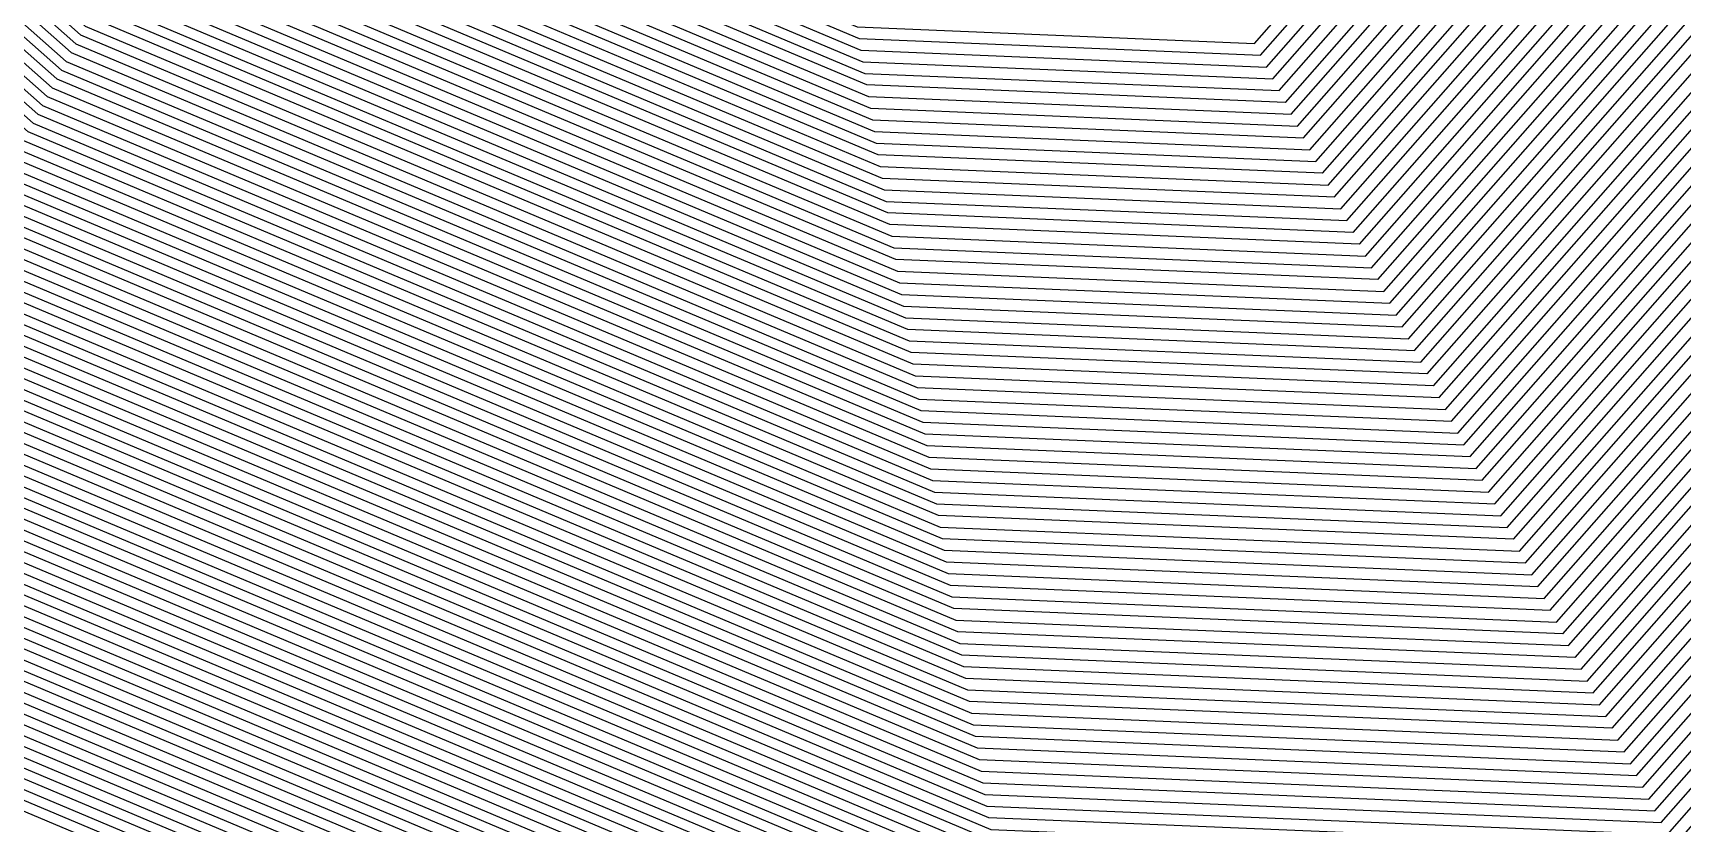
# Model space of a CAD drawing. Extents: x 7084 to 11035, y 13750 to 16729.
# Drawn here: x 9203.9 to 9311.5, y 14803.2 to 14854.8 of the extents above; entities that cross this region are included whole.
import ezdxf

# ---------------------------------------------------------------- set-up
doc = ezdxf.new("R2010")
doc.units = 0
doc.layers.add('Default', color=7, linetype='Continuous')

msp = doc.modelspace()

# ---------------------------------------------------------------- linework, layer by layer
at = {"layer": 'Default'}
for points in [[(8760.53, 14895.53), (8799.38, 14839.8), (8810.95, 14825.19), (8892.01, 14771.15), (8969.69, 14776.21), (8994.65, 14793.26), (9074.02, 14838.86), (9118.47, 14857.73), (9184.33, 14856.05), (9200.16, 14842.04), (9264.34, 14815.02), (9304.87, 14813.33), (9318.26, 14828.55), (9402.7, 14850.51), (9466.87, 14902.86), (9500.65, 14945.08), (9537.8, 15021.07), (9523.8, 15083.18), (9576.15, 15198.01), (9552.51, 15319.61)], [(9550.41, 15318.92), (9573.89, 15198.15), (9521.89, 15084.1), (9536.16, 15020.82), (9499.26, 14945.34), (9465.71, 14903.41), (9401.98, 14851.42), (9318.11, 14829.61), (9304.47, 14814.1), (9264.21, 14815.78), (9200.48, 14842.62), (9184.35, 14856.88), (9118.93, 14858.56), (9073.65, 14839.33), (8994.81, 14794.04), (8969.38, 14776.67), (8892.22, 14771.64), (8811.71, 14825.31), (8799.93, 14840.2), (8761.35, 14895.55)], [(8969.07, 14777.13), (8994.97, 14794.82), (9073.27, 14839.8), (9119.39, 14859.39), (9184.36, 14857.72), (9200.79, 14843.19), (9264.09, 14816.54), (9304.06, 14814.87), (9317.96, 14830.67), (9401.25, 14852.32), (9464.55, 14903.96), (9497.87, 14945.61), (9534.52, 15020.57), (9519.98, 15085.02), (9571.62, 15198.29), (9548.3, 15318.23)], [(9546.2, 15317.54), (9569.36, 15198.43), (9518.08, 15085.94), (9532.87, 15020.32), (9496.48, 14945.87), (9463.39, 14904.51), (9400.53, 14853.23), (9317.82, 14831.72), (9303.66, 14815.64), (9263.96, 14817.3), (9201.1, 14843.76), (9184.37, 14858.56), (9119.85, 14860.22), (9072.89, 14840.27), (8995.14, 14795.61), (8968.76, 14777.59), (8892.66, 14772.63), (8813.25, 14825.57), (8801.03, 14841.01), (8762.98, 14895.6), (8743.13, 14955.15), (8750.21, 14973.17)], [(8763.8, 14895.62), (8801.58, 14841.41), (8814.02, 14825.69), (8892.88, 14773.12), (8968.45, 14778.05), (8995.3, 14796.39), (9072.51, 14840.74), (9120.31, 14861.04), (9184.38, 14859.4), (9201.41, 14844.34), (9263.83, 14818.05), (9303.26, 14816.41), (9317.67, 14832.78), (9399.81, 14854.14), (9462.23, 14905.07), (9495.09, 14946.14), (9531.23, 15020.06), (9516.17, 15086.85), (9567.1, 15198.57), (9544.1, 15316.85)], [(9202.03, 14845.49), (9263.58, 14819.57), (9302.46, 14817.95), (9317.37, 14834.9), (9398.36, 14855.95), (9459.91, 14906.17), (9492.31, 14946.66), (9527.95, 15019.56), (9512.36, 15088.69), (9562.57, 15198.84), (9539.89, 15315.47)], [(8767.06, 14895.71), (8803.79, 14843.02), (8817.1, 14826.2), (8893.75, 14775.1), (8967.21, 14779.89), (8995.94, 14799.51), (9070.99, 14842.63), (9122.15, 14864.35), (9184.43, 14862.75), (9202.65, 14846.64), (9263.33, 14821.09), (9301.65, 14819.49), (9317.07, 14837.01), (9396.91, 14857.77), (9457.59, 14907.27), (9489.53, 14947.19), (9524.66, 15019.05), (9508.54, 15090.53), (9558.05, 15199.12), (9535.69, 15314.09)], [(8767.88, 14895.74), (8804.34, 14843.42), (8817.87, 14826.33), (8893.97, 14775.59), (8966.9, 14780.35), (8996.1, 14800.29), (9070.61, 14843.1), (9122.61, 14865.18), (9184.44, 14863.59), (9202.96, 14847.21), (9263.2, 14821.85), (9301.25, 14820.26), (9316.92, 14838.07), (9396.19, 14858.68), (9456.43, 14907.82), (9488.14, 14947.46), (9523.02, 15018.8), (9506.64, 15091.45), (9555.78, 15199.26), (9533.59, 15313.4)], [(9263.07, 14822.6), (9300.85, 14821.03), (9316.77, 14839.12), (9395.46, 14859.58), (9455.27, 14908.37), (9486.75, 14947.72), (9521.37, 15018.55), (9504.73, 15092.37), (9553.52, 15199.39), (9531.48, 15312.71)], [(9529.38, 15312.02), (9551.26, 15199.53), (9502.82, 15093.29), (9519.73, 15018.29), (9485.36, 14947.99), (9454.11, 14908.93), (9394.74, 14860.49), (9316.62, 14840.18), (9300.45, 14821.8), (9262.95, 14823.36), (9203.58, 14848.36), (9184.46, 14865.27), (9123.53, 14866.83), (9069.85, 14844.04), (8996.42, 14801.86), (8966.28, 14781.27), (8894.41, 14776.58), (8819.41, 14826.58), (8805.44, 14844.22), (8769.51, 14895.78)], [(8770.32, 14895.81), (8805.99, 14844.63), (8820.18, 14826.7), (8894.63, 14777.08), (8965.97, 14781.73), (8996.58, 14802.64), (9069.48, 14844.51), (9123.99, 14867.66), (9184.47, 14866.11), (9203.89, 14848.93), (9262.82, 14824.12), (9300.04, 14822.57), (9316.47, 14841.24), (9394.02, 14861.4), (9452.95, 14909.48), (9483.97, 14948.25), (9518.09, 15018.04), (9500.91, 15094.21), (9548.99, 15199.67), (9527.28, 15311.33)], [(8771.14, 14895.83), (8806.55, 14845.03), (8820.95, 14826.83), (8894.84, 14777.57), (8965.66, 14782.19), (8996.74, 14803.42), (9069.1, 14844.98), (9124.45, 14868.49), (9184.48, 14866.95), (9204.2, 14849.51), (9262.7, 14824.88), (9299.64, 14823.34), (9316.32, 14842.29), (9393.29, 14862.31), (9451.79, 14910.03), (9482.58, 14948.51), (9516.45, 15017.79), (9499.01, 15095.13), (9546.73, 15199.81), (9525.18, 15310.64)], [(8771.95, 14895.85), (8807.1, 14845.43), (8821.72, 14826.96), (8895.06, 14778.06), (8965.35, 14782.65), (8996.9, 14804.2), (9068.72, 14845.45), (9124.91, 14869.31), (9184.5, 14867.79), (9204.51, 14850.08), (9262.57, 14825.64), (9299.24, 14824.11), (9316.17, 14843.35), (9392.57, 14863.21), (9450.63, 14910.58), (9481.19, 14948.78), (9514.8, 15017.53), (9497.1, 15096.05), (9544.47, 15199.94), (9523.08, 15309.96)], [(9262.44, 14826.39), (9298.84, 14824.88), (9316.02, 14844.41), (9391.85, 14864.12), (9449.47, 14911.13), (9479.8, 14949.04), (9513.16, 15017.28), (9495.19, 15096.96), (9542.2, 15200.08), (9520.97, 15309.27)], [(9205.75, 14852.38), (9262.06, 14828.67), (9297.63, 14827.19), (9315.58, 14847.58), (9389.67, 14866.84), (9445.99, 14912.79), (9475.63, 14949.84), (9508.23, 15016.52), (9489.47, 15099.72), (9535.41, 15200.5), (9514.67, 15307.2)], [(9298.03, 14826.42), (9315.72, 14846.52), (9390.4, 14865.94), (9447.15, 14912.23), (9477.02, 14949.57), (9509.88, 15016.78), (9491.38, 15098.8), (9537.68, 15200.36), (9516.77, 15307.89)], [(8776.03, 14895.97), (8809.85, 14847.44), (8825.57, 14827.59), (8896.15, 14780.53), (8963.8, 14784.95), (8997.71, 14808.11), (9066.82, 14847.81), (9127.2, 14873.45), (9184.55, 14871.98), (9206.06, 14852.96), (9261.94, 14829.43), (9297.23, 14827.96), (9315.43, 14848.64), (9388.95, 14867.75), (9444.83, 14913.34), (9474.24, 14950.1), (9506.59, 15016.27), (9487.57, 15100.64), (9533.15, 15200.63), (9512.56, 15306.51)], [(8776.85, 14895.99), (8810.41, 14847.84), (8826.34, 14827.72), (8896.37, 14781.03), (8963.49, 14785.4), (8997.87, 14808.89), (9066.44, 14848.28), (9127.66, 14874.28), (9184.56, 14872.82), (9206.37, 14853.53), (9261.81, 14830.19), (9296.83, 14828.73), (9315.28, 14849.69), (9388.23, 14868.66), (9443.67, 14913.89), (9472.85, 14950.36), (9504.95, 15016.02), (9485.66, 15101.56), (9530.89, 15200.77), (9510.46, 15305.82)], [(8777.66, 14896.01), (8810.96, 14848.25), (8827.11, 14827.84), (8896.59, 14781.52), (8963.18, 14785.86), (8998.03, 14809.67), (9066.06, 14848.75), (9128.12, 14875.1), (9184.58, 14873.66), (9206.68, 14854.1), (9261.68, 14830.94), (9296.42, 14829.5), (9315.13, 14850.75), (9387.5, 14869.57), (9442.51, 14914.44), (9471.46, 14950.63), (9503.3, 15015.77), (9483.75, 15102.48), (9528.62, 15200.91), (9508.36, 15305.13)], [(8778.48, 14896.04), (8811.51, 14848.65), (8827.88, 14827.97), (8896.81, 14782.02), (8962.86, 14786.32), (8998.19, 14810.45), (9065.68, 14849.22), (9128.58, 14875.93), (9184.59, 14874.5), (9206.99, 14854.68), (9261.56, 14831.7), (9296.02, 14830.27), (9314.98, 14851.81), (9386.78, 14870.47), (9441.35, 14914.99), (9470.07, 14950.89), (9501.66, 15015.51), (9481.84, 15103.4), (9526.36, 15201.05), (9506.26, 15304.44)], [(9502.05, 15303.06), (9521.83, 15201.32), (9478.03, 15105.24), (9498.38, 15015.01), (9467.29, 14951.42), (9439.03, 14916.09), (9385.33, 14872.29), (9314.68, 14853.92), (9295.22, 14831.81), (9261.31, 14833.22), (9207.61, 14855.83), (9184.61, 14876.17), (9129.5, 14877.59), (9064.93, 14850.16), (8998.51, 14812.01), (8962.24, 14787.24), (8897.24, 14783), (8829.42, 14828.22)], [(9499.95, 15302.37), (9519.57, 15201.46), (9476.12, 15106.15), (9496.73, 15014.75), (9465.9, 14951.68), (9437.87, 14916.65), (9384.61, 14873.2), (9314.53, 14854.98), (9294.82, 14832.58), (9261.18, 14833.98), (9207.92, 14856.4), (9184.62, 14877.01), (9129.96, 14878.41), (9064.55, 14850.63), (8998.67, 14812.79), (8961.93, 14787.7), (8897.46, 14783.5), (8830.19, 14828.35), (8813.16, 14849.85), (8780.93, 14896.1)], [(8781.74, 14896.13), (8813.71, 14850.26), (8830.96, 14828.47), (8897.68, 14783.99), (8961.62, 14788.16), (8998.83, 14813.57), (9064.17, 14851.11), (9130.42, 14879.24), (9184.63, 14877.85), (9208.23, 14856.98), (9261.05, 14834.73), (9294.41, 14833.34), (9314.38, 14856.03), (9383.88, 14874.1), (9436.71, 14917.2), (9464.51, 14951.95), (9495.09, 15014.5), (9474.22, 15107.07), (9517.31, 15201.6), (9497.85, 15301.68)], [(9260.93, 14835.49), (9294.01, 14834.11), (9314.23, 14857.09), (9383.16, 14875.01), (9435.55, 14917.75), (9463.12, 14952.21), (9493.45, 15014.25), (9472.31, 15107.99), (9515.04, 15201.74), (9495.74, 15300.99)], [(8961, 14789.08), (8999.16, 14815.14), (9063.41, 14852.05), (9131.34, 14880.89), (9184.66, 14879.53), (9208.85, 14858.12), (9260.8, 14836.25), (9293.61, 14834.88), (9314.08, 14858.15), (9382.44, 14875.92), (9434.39, 14918.3), (9461.73, 14952.48), (9491.8, 15014), (9470.4, 15108.91), (9512.78, 15201.87), (9493.64, 15300.31)], [(9184.68, 14881.2), (9209.47, 14859.27), (9260.55, 14837.77), (9292.81, 14836.42), (9313.78, 14860.26), (9380.99, 14877.74), (9432.07, 14919.4), (9458.95, 14953.01), (9488.52, 15013.49), (9466.59, 15110.75), (9508.26, 15202.15), (9489.44, 15298.93)], [(8785.82, 14896.24), (8816.47, 14852.27), (8834.81, 14829.11), (8898.77, 14786.46), (8960.07, 14790.46), (8999.64, 14817.48), (9062.27, 14853.46), (9132.72, 14883.38), (9184.69, 14882.04), (9209.78, 14859.85), (9260.42, 14838.53), (9292.4, 14837.19), (9313.63, 14861.32), (9380.27, 14878.64), (9430.91, 14919.95), (9457.56, 14953.27), (9486.88, 15013.24), (9464.68, 15111.67), (9505.99, 15202.29), (9487.34, 15298.24)], [(8786.64, 14896.27), (8817.02, 14852.67), (8835.58, 14829.23), (8898.99, 14786.96), (8959.76, 14790.92), (8999.8, 14818.26), (9061.89, 14853.93), (9133.18, 14884.2), (9184.7, 14882.88), (9210.09, 14860.42), (9260.29, 14839.28), (9292, 14837.96), (9313.48, 14862.38), (9379.54, 14879.55), (9429.75, 14920.51), (9456.17, 14953.53), (9485.23, 15012.99), (9462.77, 15112.59), (9503.73, 15202.43), (9485.23, 15297.55)], [(9483.13, 15296.86), (9501.47, 15202.56), (9460.87, 15113.51), (9483.59, 15012.73), (9454.78, 14953.8), (9428.58, 14921.06), (9378.82, 14880.46), (9313.34, 14863.43), (9291.6, 14838.73), (9260.17, 14840.04), (9210.4, 14861), (9184.71, 14883.72), (9133.64, 14885.03), (9061.51, 14854.4), (8999.96, 14819.04), (8959.45, 14791.38), (8899.21, 14787.45), (8836.35, 14829.36), (8817.57, 14853.07), (8787.45, 14896.29)], [(8789.08, 14896.33), (8818.68, 14853.87), (8837.88, 14829.61), (8899.65, 14788.44), (8958.83, 14792.3), (9000.28, 14820.6), (9060.76, 14855.34), (9134.56, 14886.68), (9184.74, 14885.4), (9211.02, 14862.15), (9259.92, 14841.56), (9290.8, 14840.27), (9313.04, 14865.55), (9377.37, 14882.27), (9426.26, 14922.16), (9452, 14954.33), (9480.3, 15012.23), (9457.05, 15115.35), (9496.94, 15202.84), (9478.93, 15295.48)], [(9474.72, 15294.1), (9492.41, 15203.12), (9453.24, 15117.18), (9477.02, 15011.72), (9449.22, 14954.86), (9423.94, 14923.26), (9375.92, 14884.09), (9312.74, 14867.66), (9289.99, 14841.81), (9259.66, 14843.08), (9211.64, 14863.29), (9184.76, 14887.08), (9135.47, 14888.34), (9060, 14856.29), (9000.6, 14822.17), (8958.21, 14793.22), (8900.08, 14789.43), (8839.42, 14829.86), (8819.78, 14854.68), (8790.71, 14896.38)], [(8957.9, 14793.68), (9000.76, 14822.95), (9059.62, 14856.76), (9135.93, 14889.17), (9184.77, 14887.91), (9211.95, 14863.87), (9259.54, 14843.83), (9289.59, 14842.58), (9312.59, 14868.72), (9375.2, 14885), (9422.78, 14923.81), (9447.83, 14955.12), (9475.38, 15011.47), (9451.33, 15118.1), (9490.15, 15203.25), (9472.62, 15293.41)], [(8900.52, 14790.41), (8957.59, 14794.14), (9000.93, 14823.73), (9059.24, 14857.23), (9136.39, 14889.99), (9184.78, 14888.75), (9212.26, 14864.44), (9259.41, 14844.59), (9289.19, 14843.35), (9312.44, 14869.77), (9374.48, 14885.9), (9421.62, 14924.37), (9446.44, 14955.38), (9473.73, 15011.22), (9449.42, 15119.02), (9487.89, 15203.39), (9470.52, 15292.72)], [(9212.88, 14865.59), (9259.16, 14846.11), (9288.38, 14844.89), (9312.14, 14871.89), (9373.03, 14887.72), (9419.3, 14925.47), (9443.66, 14955.91), (9470.45, 15010.71), (9445.61, 15120.86), (9483.36, 15203.67), (9466.31, 15291.34)], [(9259.28, 14845.35), (9288.78, 14844.12), (9312.29, 14870.83), (9373.75, 14886.81), (9420.46, 14924.92), (9445.05, 14955.65), (9472.09, 15010.96), (9447.52, 15119.94), (9485.62, 15203.53), (9468.41, 15292.03)], [(9464.21, 15290.66), (9481.1, 15203.8), (9443.7, 15121.78), (9468.8, 15010.46), (9442.27, 14956.18), (9418.14, 14926.02), (9372.3, 14888.63), (9311.99, 14872.94), (9287.98, 14845.66), (9259.03, 14846.87), (9213.19, 14866.17), (9184.82, 14891.27), (9137.77, 14892.47), (9058.1, 14858.64), (9001.41, 14826.07), (8956.66, 14795.51), (8901.17, 14791.9), (8843.27, 14830.5), (8822.54, 14856.69), (8794.79, 14896.5), (8780.32, 14939.92), (8792.32, 14970.48), (8761.76, 15023.96)], [(8781.27, 14939.53), (8795.61, 14896.52), (8823.09, 14857.09), (8844.04, 14830.62), (8901.39, 14792.39), (8956.35, 14795.97), (9001.57, 14826.85), (9057.72, 14859.11), (9138.23, 14893.3), (9184.83, 14892.11), (9213.5, 14866.74), (9258.9, 14847.62), (9287.58, 14846.43), (9311.84, 14874), (9371.58, 14889.53), (9416.98, 14926.57), (9440.88, 14956.44), (9467.16, 15010.21), (9441.8, 15122.7), (9478.83, 15203.94), (9462.11, 15289.97)], [(9001.73, 14827.64), (9057.34, 14859.58), (9138.69, 14894.13), (9184.84, 14892.95), (9213.81, 14867.32), (9258.78, 14848.38), (9287.18, 14847.2), (9311.69, 14875.06), (9370.86, 14890.44), (9415.82, 14927.12), (9439.49, 14956.71), (9465.52, 15009.95), (9439.89, 15123.62), (9476.57, 15204.08), (9460, 15289.28)], [(8764.04, 15025.44), (8795.56, 14970.27), (8783.18, 14938.75), (8797.24, 14896.56), (8824.19, 14857.9), (8845.58, 14830.87), (8901.83, 14793.38), (8955.73, 14796.89), (9001.89, 14828.42), (9056.96, 14860.05), (9139.15, 14894.96), (9184.85, 14893.78), (9214.12, 14867.89), (9258.65, 14849.14), (9286.77, 14847.97), (9311.54, 14876.12), (9370.13, 14891.35), (9414.66, 14927.67), (9438.1, 14956.97), (9463.88, 15009.7), (9437.98, 15124.54), (9474.31, 15204.22), (9457.9, 15288.59)], [(8764.8, 15025.93), (8796.64, 14970.2), (8784.13, 14938.36), (8798.06, 14896.59), (8824.74, 14858.3), (8846.35, 14831), (8902.05, 14793.87), (8955.42, 14797.35), (9002.05, 14829.2), (9056.59, 14860.53), (9139.61, 14895.78), (9184.86, 14894.62), (9214.43, 14868.46), (9258.53, 14849.9), (9286.37, 14848.74), (9311.39, 14877.17), (9369.41, 14892.26), (9413.5, 14928.23), (9436.71, 14957.23), (9462.23, 15009.45), (9436.08, 15125.46), (9472.04, 15204.36), (9455.8, 15287.9)], [(8767.07, 15027.41), (8799.88, 14970), (8786.99, 14937.19), (8800.5, 14896.66), (8826.4, 14859.5), (8848.66, 14831.38), (8902.7, 14795.35), (8954.49, 14798.73), (9002.53, 14831.54), (9055.45, 14861.94), (9140.99, 14898.26), (9184.9, 14897.14), (9215.36, 14870.19), (9258.15, 14852.17), (9285.17, 14851.05), (9310.95, 14880.34), (9367.24, 14894.98), (9410.02, 14929.88), (9432.54, 14958.03), (9457.31, 15008.69), (9430.35, 15128.21), (9465.26, 15204.77), (9449.49, 15285.83)], [(8768.59, 15028.4), (8802.04, 14969.86), (8788.9, 14936.41), (8802.13, 14896.7), (8827.5, 14860.31), (8850.2, 14831.63), (8903.14, 14796.34), (8953.87, 14799.65), (9002.86, 14833.1), (9054.69, 14862.88), (9141.91, 14899.92), (9184.92, 14898.82), (9215.98, 14871.34), (9257.89, 14853.69), (9284.36, 14852.59), (9310.65, 14882.46), (9365.79, 14896.79), (9407.7, 14930.98), (9429.76, 14958.55), (9454.02, 15008.18), (9426.54, 15130.05), (9460.73, 15205.05), (9445.29, 15284.45)], [(9003.02, 14833.88), (9054.31, 14863.35), (9142.37, 14900.75), (9184.93, 14899.65), (9216.29, 14871.91), (9257.77, 14854.45), (9283.96, 14853.36), (9310.5, 14883.51), (9365.07, 14897.7), (9406.54, 14931.53), (9428.37, 14958.82), (9452.38, 15007.93), (9424.63, 15130.97), (9458.47, 15205.18), (9443.19, 15283.76)], [(8770.1, 15029.39), (8804.2, 14969.72), (8790.81, 14935.62), (8803.76, 14896.75), (8828.6, 14861.11), (8851.74, 14831.89), (8903.57, 14797.33), (8953.25, 14800.57), (9003.18, 14834.67), (9053.93, 14863.82), (9142.83, 14901.57), (9184.94, 14900.49), (9216.6, 14872.49), (9257.64, 14855.21), (9283.56, 14854.13), (9310.35, 14884.57), (9364.34, 14898.61), (9405.38, 14932.09), (9426.98, 14959.08), (9450.73, 15007.68), (9422.73, 15131.89), (9456.2, 15205.32), (9441.08, 15283.07)], [(8770.44, 15248.78), (8757, 15177.09), (8748.04, 15150.21), (8747.29, 15147.51), (8718.17, 15087.03), (8693.52, 15031.02), (8693.52, 14979.5), (8695.13, 14976.68), (8694.5, 14975.07), (8721.38, 14894.43), (8772.91, 14820.5), (8774, 14819.12), (8881.53, 14747.44), (8984.58, 14754.16), (8986.93, 14755.77), (9092.22, 14816.25), (9096.42, 14818.03), (9183.78, 14815.79), (9185.28, 14814.47), (9270.4, 14778.63), (9324.17, 14776.39), (9325.43, 14777.82)], [(8777.68, 15244.12), (8765.2, 15177.58), (8756.88, 15152.62), (8754.04, 15142.37), (8727.01, 15086.22), (8704.14, 15034.24), (8704.14, 14986.41), (8710.25, 14975.72), (8707.85, 14969.61), (8732.8, 14894.75), (8780.63, 14826.13), (8784.77, 14820.89), (8884.58, 14754.35), (8980.24, 14760.59), (8989.18, 14766.7), (9086.91, 14822.84), (9102.85, 14829.61), (9183.94, 14827.53), (9189.62, 14822.51), (9268.63, 14789.24)], [(8810.49, 15244.58), (8804.56, 15226.79), (8795.67, 15179.37), (8789.74, 15161.59), (8779.13, 15123.25), (8759.87, 15083.24), (8743.57, 15046.19), (8743.57, 15012.1), (8766.41, 14972.13), (8757.43, 14949.3), (8775.22, 14895.94), (8809.3, 14847.04), (8824.8, 14827.46), (8895.93, 14780.04), (8964.11, 14784.49), (8997.55, 14807.32), (9067.2, 14847.34), (9126.74, 14872.62), (9184.54, 14871.14), (9205.75, 14852.38)], [(8779.23, 15243.12), (8766.96, 15177.68), (8758.78, 15153.14), (8755.49, 15141.26), (8728.91, 15086.05), (8706.41, 15034.93), (8706.41, 14987.9), (8713.49, 14975.51), (8710.71, 14968.43), (8735.25, 14894.82), (8782.28, 14827.34), (8787.08, 14821.27), (8885.24, 14755.83), (8979.3, 14761.97), (8989.67, 14769.05), (9085.78, 14824.26), (9104.23, 14832.09), (9183.98, 14830.05), (9190.55, 14824.23), (9268.26, 14791.52)], [(8814.72, 15240.34), (8809.21, 15223.79), (8800.94, 15179.68), (8795.42, 15163.14), (8783.48, 15119.94), (8765.56, 15082.72), (8750.39, 15048.25), (8750.39, 15016.55), (8776.12, 14971.51), (8766.01, 14945.78), (8782.56, 14896.15), (8814.27, 14850.66), (8831.73, 14828.6), (8897.9, 14784.49), (8961.31, 14788.62), (8999, 14814.35), (9063.79, 14851.58), (9130.88, 14880.07), (9184.64, 14878.69), (9208.54, 14857.55), (9260.93, 14835.49)], [(8789.57, 15236.45), (8778.67, 15178.37), (8771.41, 15156.59), (8765.14, 15133.91), (8741.54, 15084.9), (8721.58, 15039.52), (8721.58, 14997.78), (8735.09, 14974.13), (8729.78, 14960.62), (8751.56, 14895.28), (8793.31, 14835.38), (8802.48, 14823.8), (8889.6, 14765.71), (8973.1, 14771.16), (8992.88, 14784.67), (9078.19, 14833.68), (9113.42, 14848.64), (9184.21, 14846.82), (9196.75, 14835.72), (9265.73, 14806.68)], [(8818.02, 15237.04), (8812.83, 15221.46), (8805.04, 15179.92), (8799.85, 15164.34), (8786.85, 15117.37), (8769.98, 15082.32), (8755.7, 15049.86), (8755.7, 15020), (8783.68, 14971.03), (8772.69, 14943.05), (8788.27, 14896.31), (8818.13, 14853.47), (8837.12, 14829.48), (8899.43, 14787.94), (8959.14, 14791.84), (9000.12, 14819.82), (9061.13, 14854.87), (9134.1, 14885.86), (9184.72, 14884.56), (9210.71, 14861.57), (9260.04, 14840.8), (9291.2, 14839.5), (9313.19, 14864.49)], [(8791.12, 15235.45), (8780.43, 15178.47), (8773.31, 15157.11), (8766.59, 15132.81), (8743.44, 15084.73), (8723.85, 15040.21), (8723.85, 14999.26), (8738.33, 14973.93), (8732.64, 14959.45), (8754.01, 14895.35), (8794.96, 14836.58), (8804.79, 14824.18), (8890.26, 14767.2), (8972.17, 14772.54), (8993.37, 14787.01), (9077.06, 14835.09), (9114.8, 14851.12), (9184.24, 14849.34), (9197.68, 14837.45), (9265.35, 14808.96), (9308.09, 14807.17), (9319.46, 14820.1), (9408.49, 14843.25)], [(8820.85, 15234.21), (8815.93, 15219.46), (8808.56, 15180.13), (8803.64, 15165.38), (8789.75, 15115.16), (8773.77, 15081.97), (8760.25, 15051.24), (8760.25, 15022.97), (8790.16, 14970.62), (8778.41, 14940.7), (8793.16, 14896.45), (8821.43, 14855.88), (8841.73, 14830.24), (8900.74, 14790.91), (8957.28, 14794.6), (9001.09, 14824.51), (9058.86, 14857.7), (9136.85, 14890.82), (9184.79, 14889.59), (9212.57, 14865.02), (9259.28, 14845.35)], [(8794.22, 15233.46), (8783.95, 15178.68), (8777.1, 15158.14), (8769.48, 15130.6), (8747.23, 15084.38), (8728.4, 15041.59), (8728.4, 15002.22), (8744.81, 14973.51), (8738.36, 14957.11), (8758.9, 14895.48), (8798.27, 14839), (8809.41, 14824.94), (8891.57, 14770.16), (8970.31, 14775.3), (8994.33, 14791.7), (9074.78, 14837.92), (9117.55, 14856.08), (9184.31, 14854.37), (9199.54, 14840.89), (9264.59, 14813.5), (9305.67, 14811.79), (9318.56, 14826.44), (9404.15, 14848.69)], [(8798.87, 15230.46), (8789.22, 15178.99), (8782.79, 15159.69), (8773.83, 15127.29), (8752.92, 15083.87), (8735.23, 15043.66), (8735.23, 15006.67), (8754.53, 14972.89), (8746.94, 14953.59), (8766.24, 14895.69), (8803.24, 14842.62), (8816.33, 14826.07), (8893.53, 14774.61), (8967.52, 14779.43), (8995.78, 14798.73), (9071.37, 14842.16), (9121.69, 14863.52), (9184.41, 14861.92), (9202.34, 14846.06), (9263.45, 14820.33), (9302.05, 14818.72), (9317.22, 14835.95)], [(8800.42, 15229.46), (8790.98, 15179.09), (8784.68, 15160.21), (8775.27, 15126.19), (8754.81, 15083.7), (8737.5, 15044.35), (8737.5, 15008.15), (8757.77, 14972.69), (8749.8, 14952.42), (8768.69, 14895.76), (8804.89, 14843.82), (8818.64, 14826.45), (8894.19, 14776.09), (8966.59, 14780.81), (8996.26, 14801.07), (9070.23, 14843.57), (9123.07, 14866.01), (9184.45, 14864.43), (9203.27, 14847.79), (9263.07, 14822.6)], [(8803.01, 15227.79), (8793.91, 15179.27), (8787.84, 15161.07), (8777.69, 15124.35), (8757.97, 15083.41), (8741.29, 15045.5), (8741.29, 15010.62), (8763.17, 14972.34), (8754.57, 14950.47), (8772.77, 14895.88), (8807.65, 14845.83), (8822.49, 14827.08), (8895.28, 14778.56), (8965.04, 14783.11), (8997.07, 14804.98), (9068.34, 14845.92), (9125.37, 14870.14), (9184.51, 14868.63), (9204.82, 14850.66), (9262.44, 14826.39)], [(8803.52, 15227.46), (8794.49, 15179.3), (8788.47, 15161.24), (8778.17, 15123.98), (8758.6, 15083.35), (8742.05, 15045.73), (8742.05, 15011.11), (8764.25, 14972.27), (8755.53, 14950.08), (8773.59, 14895.9), (8808.2, 14846.23), (8823.26, 14827.21), (8895.5, 14779.05), (8964.73, 14783.57), (8997.23, 14805.76), (9067.96, 14846.4), (9125.82, 14870.97), (9184.52, 14869.46), (9205.13, 14851.23), (9262.32, 14827.15), (9298.43, 14825.65), (9315.87, 14845.46), (9391.12, 14865.03)], [(8804.04, 15227.13), (8795.08, 15179.33), (8789.11, 15161.41), (8778.65, 15123.62), (8759.24, 15083.29), (8742.81, 15045.96), (8742.81, 15011.61), (8765.33, 14972.2), (8756.48, 14949.69), (8774.4, 14895.92), (8808.75, 14846.64), (8824.03, 14827.34), (8895.72, 14779.55), (8964.42, 14784.03), (8997.39, 14806.54), (9067.58, 14846.87), (9126.28, 14871.8), (9184.53, 14870.3), (9205.44, 14851.81), (9262.19, 14827.91), (9298.03, 14826.42)], [(8767.83, 15027.91), (8800.96, 14969.93), (8787.95, 14936.8), (8801.32, 14896.68), (8826.95, 14859.91), (8849.43, 14831.51), (8902.92, 14795.85), (8954.18, 14799.19), (9002.69, 14832.32), (9055.07, 14862.41), (9141.45, 14899.09), (9184.91, 14897.98), (9215.67, 14870.76), (9258.02, 14852.93), (9284.76, 14851.82), (9310.8, 14881.4), (9366.51, 14895.89), (9408.86, 14930.43), (9431.15, 14958.29), (9455.66, 15008.44), (9428.45, 15129.13), (9462.99, 15204.91)], [(8764.61, 14895.65), (8802.13, 14841.81), (8814.79, 14825.82), (8893.1, 14773.62), (8968.14, 14778.51), (8995.46, 14797.17), (9072.13, 14841.21), (9120.77, 14861.87), (9184.39, 14860.24), (9201.72, 14844.91), (9263.71, 14818.81), (9302.86, 14817.18), (9317.52, 14833.84), (9399.08, 14855.05), (9461.07, 14905.62), (9493.7, 14946.4), (9529.59, 15019.81), (9514.26, 15087.77), (9564.83, 15198.7)], [(8757.27, 14895.44), (8797.17, 14838.19), (8807.87, 14824.68), (8891.13, 14769.17), (8970.93, 14774.38), (8994.01, 14790.14), (9075.54, 14836.98), (9116.63, 14854.43), (9184.29, 14852.69), (9198.92, 14839.74), (9264.84, 14811.99), (9306.48, 14810.25), (9318.86, 14824.33), (9405.6, 14846.88), (9471.52, 14900.65), (9506.21, 14944.02), (9544.37, 15022.08), (9531.43, 15079.5), (9585.2, 15197.46)], [(8758.09, 14895.46), (8797.72, 14838.59), (8808.64, 14824.81), (8891.35, 14769.67), (8970.62, 14774.84), (8994.17, 14790.92), (9075.16, 14837.45), (9117.09, 14855.25), (9184.3, 14853.53), (9199.23, 14840.32), (9264.72, 14812.75), (9306.07, 14811.02), (9318.71, 14825.38), (9404.87, 14847.79), (9470.36, 14901.21), (9504.82, 14944.29), (9542.73, 15021.83), (9529.52, 15080.42), (9582.94, 15197.6)], [(8994.49, 14792.48), (9074.4, 14838.39), (9118.01, 14856.91), (9184.32, 14855.21), (9199.85, 14841.47), (9264.46, 14814.26), (9305.27, 14812.56), (9318.41, 14827.5), (9403.43, 14849.6), (9468.04, 14902.31), (9502.04, 14944.81), (9539.45, 15021.33), (9525.71, 15082.26), (9578.41, 15197.88)], [(8750.75, 14895.25), (8792.76, 14834.98), (8801.71, 14823.67), (8889.39, 14765.22), (8973.41, 14770.7), (8992.72, 14783.89), (9078.57, 14833.21), (9112.96, 14847.81), (9184.2, 14845.98), (9196.44, 14835.15), (9265.85, 14805.92), (9309.69, 14804.1), (9320.06, 14815.87), (9411.39, 14839.62), (9480.8, 14896.24), (9517.33, 14941.91), (9557.52, 15024.11), (9546.68, 15072.15), (9603.31, 15196.36)], [(8754.83, 14895.37), (8795.52, 14836.99), (8805.56, 14824.3), (8890.48, 14767.69), (8971.86, 14773), (8993.53, 14787.79), (9076.68, 14835.56), (9115.26, 14851.94), (9184.25, 14850.18), (9197.99, 14838.02), (9265.22, 14809.71), (9307.68, 14807.94), (9319.31, 14821.16), (9407.77, 14844.16), (9475, 14899), (9510.38, 14943.23), (9549.3, 15022.84), (9537.15, 15076.75), (9591.99, 15197.05)], [(8755.64, 14895.39), (8796.07, 14837.39), (8806.33, 14824.43), (8890.7, 14768.18), (8971.55, 14773.46), (8993.69, 14788.58), (9076.3, 14836.03), (9115.72, 14852.77), (9184.27, 14851.01), (9198.3, 14838.59), (9265.1, 14810.47), (9307.28, 14808.71), (9319.16, 14822.21), (9407.04, 14845.06), (9473.84, 14899.55), (9508.99, 14943.49), (9547.66, 15022.59), (9535.24, 15077.66), (9589.73, 15197.19)], [(8972.79, 14771.62), (8993.04, 14785.45), (9077.82, 14834.15), (9113.88, 14849.46), (9184.22, 14847.66), (9197.06, 14836.3), (9265.6, 14807.44), (9308.89, 14805.64), (9319.76, 14817.99), (9409.94, 14841.43), (9478.48, 14897.35), (9514.55, 14942.44), (9554.23, 15023.6), (9542.87, 15073.99), (9598.78, 15196.64)], [(9587.47, 15197.33), (9533.33, 15078.58), (9546.02, 15022.34), (9507.6, 14943.76), (9472.68, 14900.1), (9406.32, 14845.97), (9319.01, 14823.27), (9306.88, 14809.48), (9264.97, 14811.23), (9198.61, 14839.17), (9184.28, 14851.85), (9116.17, 14853.6)], [(9197.37, 14836.87), (9265.48, 14808.2), (9308.49, 14806.4), (9319.61, 14819.04), (9409.22, 14842.34), (9477.32, 14897.9), (9513.16, 14942.7), (9552.59, 15023.35), (9540.96, 15074.91), (9596.52, 15196.77)], [(9265.73, 14806.68), (9309.29, 14804.87), (9319.91, 14816.93), (9410.66, 14840.52), (9479.64, 14896.79), (9515.94, 14942.17), (9555.87, 15023.85), (9544.78, 15073.07), (9601.05, 15196.5)], [(9614.62, 15195.67), (9556.22, 15067.55), (9565.73, 15025.37), (9524.28, 14940.59), (9486.6, 14893.49), (9415.01, 14835.08), (9320.8, 14810.59), (9311.7, 14800.25), (9266.49, 14802.13), (9194.89, 14832.28), (9184.14, 14841.79), (9110.66, 14843.67), (9080.47, 14830.85), (8991.92, 14779.98), (8974.96, 14768.4), (8888.3, 14762.75), (8797.86, 14823.04), (8790, 14832.97), (8746.67, 14895.14), (8724.06, 14962.97), (8728.61, 14974.55)], [(8788.35, 14831.76), (8795.55, 14822.66), (8887.64, 14761.27), (8975.89, 14767.02), (8991.44, 14777.64), (9081.61, 14829.44), (9109.28, 14841.19), (9184.1, 14839.27), (9193.96, 14830.55), (9266.87, 14799.86), (9312.91, 14797.94), (9321.25, 14807.42), (9417.18, 14832.36), (9490.08, 14891.83), (9528.45, 14939.79), (9570.66, 15026.13), (9561.94, 15064.8), (9621.41, 15195.26)], [(9610.1, 15195.95), (9552.4, 15069.39), (9562.45, 15024.86), (9521.5, 14941.12), (9484.28, 14894.59), (9413.56, 14836.89), (9320.5, 14812.7), (9310.9, 14801.79), (9266.23, 14803.65), (9195.51, 14833.43), (9184.16, 14843.47), (9111.58, 14845.33), (9079.71, 14831.79), (8992.24, 14781.54), (8974.34, 14769.32), (8888.73, 14763.74), (8799.4, 14823.29), (8791.1, 14833.77)], [(8791.66, 14834.17), (8800.17, 14823.42), (8888.95, 14764.23), (8974.03, 14769.78), (8992.4, 14782.33), (9079.33, 14832.26), (9112.04, 14846.15), (9184.17, 14844.3), (9195.82, 14834), (9266.11, 14804.41), (9310.5, 14802.56), (9320.35, 14813.76), (9412.83, 14837.8), (9483.12, 14895.14), (9520.11, 14941.38), (9560.8, 15024.61), (9550.5, 15070.31), (9607.84, 15196.08)], [(8974.65, 14768.86), (8992.08, 14780.76), (9080.09, 14831.32), (9111.12, 14844.5), (9184.15, 14842.63), (9195.2, 14832.85), (9266.36, 14802.89), (9311.3, 14801.02), (9320.65, 14811.64), (9414.28, 14835.99), (9485.44, 14894.04), (9522.89, 14940.85), (9564.09, 15025.12), (9554.31, 15068.47), (9612.36, 15195.81)], [(8992.56, 14783.11), (9078.95, 14832.74), (9112.5, 14846.98), (9184.18, 14845.14), (9196.13, 14834.57), (9265.98, 14805.16), (9310.1, 14803.33), (9320.21, 14814.81), (9412.11, 14838.71), (9481.96, 14895.69), (9518.72, 14941.64), (9559.16, 15024.36), (9548.59, 15071.23), (9605.57, 15196.22)], [(9619.15, 15195.4), (9560.03, 15065.72), (9569.02, 15025.88), (9527.06, 14940.06), (9488.92, 14892.38), (9416.45, 14833.26), (9321.1, 14808.47), (9312.51, 14798.71), (9266.74, 14800.61), (9194.27, 14831.13), (9184.12, 14840.11)], [(8786.69, 14830.55), (8793.24, 14822.28), (8886.99, 14759.79), (8976.82, 14765.64), (8990.95, 14775.3), (9082.74, 14828.03), (9107.9, 14838.71), (9184.07, 14836.76), (9193.03, 14828.83), (9267.24, 14797.58), (9314.12, 14795.63), (9321.7, 14804.25), (9419.35, 14829.63), (9493.56, 14890.18), (9532.62, 14939), (9575.59, 15026.89), (9567.66, 15062.04), (9628.2, 15194.84)], [(8787.8, 14831.36), (8794.78, 14822.53), (8887.42, 14760.77), (8976.2, 14766.56), (8991.28, 14776.86), (9081.99, 14828.97), (9108.82, 14840.36), (9184.09, 14838.43), (9193.65, 14829.98), (9266.99, 14799.1), (9313.31, 14797.17), (9321.4, 14806.36), (9417.9, 14831.45), (9491.24, 14891.28), (9529.84, 14939.53), (9572.3, 15026.38), (9563.85, 15063.88), (9623.68, 15195.12)], [(9632.73, 15194.57), (9571.47, 15060.2), (9578.87, 15027.39), (9535.4, 14938.47), (9495.88, 14889.07), (9420.8, 14827.82), (9322, 14802.13), (9314.92, 14794.09), (9267.5, 14796.07), (9192.41, 14827.68), (9184.05, 14835.08), (9106.98, 14837.06), (9083.5, 14827.08), (8990.63, 14773.73), (8977.44, 14764.73), (8886.55, 14758.8), (8791.7, 14822.03)], [(9630.47, 15194.71), (9569.57, 15061.12), (9577.23, 15027.14), (9534.01, 14938.74), (9494.72, 14889.63), (9420.07, 14828.73), (9321.85, 14803.19), (9314.52, 14794.86), (9267.37, 14796.82), (9192.72, 14828.26), (9184.06, 14835.92), (9107.44, 14837.88)], [(8760.04, 15153.49), (8756.46, 15140.53), (8730.17, 15085.94), (8707.93, 15035.39), (8707.93, 14988.88), (8715.65, 14975.37), (8712.62, 14967.65), (8736.88, 14894.86), (8783.38, 14828.14), (8788.62, 14821.52), (8885.68, 14756.82), (8978.68, 14762.89), (8989.99, 14770.61), (9085.02, 14825.2), (9105.15, 14833.75), (9184, 14831.72), (9191.17, 14825.38), (9268, 14793.03), (9316.53, 14791.01), (9322.59, 14797.9), (9423.69, 14824.19), (9500.52, 14886.87), (9540.96, 14937.42), (9585.44, 15028.4)], [(8760.67, 15153.66), (8756.94, 15140.16), (8730.8, 15085.88), (8708.69, 15035.62), (8708.69, 14989.38), (8716.73, 14975.3), (8713.57, 14967.26), (8737.7, 14894.89), (8783.94, 14828.54), (8789.39, 14821.65), (8885.89, 14757.32), (8978.37, 14763.35), (8990.15, 14771.39), (9084.64, 14825.67), (9105.61, 14834.57), (9184.01, 14832.56), (9191.48, 14825.96), (9267.88, 14793.79), (9316.13, 14791.78), (9322.45, 14798.96), (9422.97, 14825.1), (9499.36, 14887.42), (9539.57, 14937.68), (9583.8, 15028.15)], [(9455.15, 15116.26), (9478.66, 15011.97), (9450.61, 14954.59), (9425.1, 14922.71), (9376.65, 14883.18), (9312.89, 14866.6), (9290.39, 14841.04), (9259.79, 14842.32), (9211.33, 14862.72), (9184.75, 14886.24), (9135.02, 14887.51), (9060.38, 14855.82), (9000.44, 14821.39), (8958.52, 14792.76), (8899.86, 14788.93), (8838.65, 14829.74), (8819.23, 14854.28), (8789.9, 14896.36)], [(9603.52, 15031.18), (9556.25, 14934.51), (9513.29, 14880.8), (9431.65, 14814.21), (9324.24, 14786.28), (9320.95, 14782.54), (9269.39, 14784.69), (9187.76, 14819.07), (9183.87, 14822.5), (9100.09, 14824.65), (9089.19, 14820.02), (8988.22, 14762.01), (8982.1, 14757.83), (8883.27, 14751.39), (8780.16, 14820.13), (8777.32, 14823.72), (8727.91, 14894.61), (8702.13, 14971.95), (8703.77, 14976.13), (8699.59, 14983.45), (8699.59, 15032.86), (8723.22, 15086.57)], [(8729.54, 15085.99), (8707.17, 15035.16), (8707.17, 14988.39), (8714.57, 14975.44), (8711.66, 14968.04), (8736.07, 14894.84), (8782.83, 14827.74), (8787.85, 14821.4), (8885.46, 14756.33), (8978.99, 14762.43), (8989.83, 14769.83), (9085.4, 14824.73), (9104.69, 14832.92), (9183.99, 14830.89), (9190.86, 14824.81), (9268.13, 14792.27), (9316.93, 14790.24), (9322.74, 14796.85), (9424.41, 14823.28), (9501.68, 14886.32), (9542.35, 14937.15), (9587.09, 15028.66)], [(9582.16, 15027.9), (9538.18, 14937.94), (9498.2, 14887.97), (9422.24, 14826), (9322.3, 14800.02), (9315.72, 14792.55), (9267.75, 14794.55), (9191.79, 14826.53), (9184.02, 14833.4), (9106.07, 14835.4), (9084.26, 14826.14), (8990.31, 14772.17), (8978.06, 14763.81), (8886.11, 14757.81), (8790.16, 14821.78), (8784.49, 14828.94), (8738.51, 14894.91), (8714.52, 14966.87), (8717.81, 14975.24), (8709.45, 14989.87), (8709.45, 15035.85), (8731.44, 15085.82)], [(9558.13, 15066.64), (9567.37, 15025.62), (9525.67, 14940.32), (9487.76, 14892.93), (9415.73, 14834.17), (9320.95, 14809.53), (9312.11, 14799.48), (9266.61, 14801.37), (9194.58, 14831.7), (9184.13, 14840.95), (9110.2, 14842.85), (9080.85, 14830.38), (8991.76, 14779.2), (8975.27, 14767.94), (8888.08, 14762.26), (8797.09, 14822.91), (8789.45, 14832.56)], [(9621.59, 15033.96), (9571.54, 14931.6), (9526.05, 14874.74), (9439.61, 14804.22), (9325.88, 14774.65), (9325.37, 14774.08), (9270.78, 14776.35), (9184.35, 14812.75), (9183.75, 14813.27), (9095.04, 14815.55), (9093.36, 14814.84), (8986.45, 14753.42), (8985.51, 14752.78), (8880.87, 14745.95), (8771.69, 14818.74), (8771.25, 14819.29), (8718.94, 14894.36), (8691.64, 14976.25), (8691.89, 14976.89), (8691.25, 14978.02)], [(9618.3, 15033.46), (9568.76, 14932.13), (9523.73, 14875.84), (9438.17, 14806.04), (9325.58, 14776.77), (9324.57, 14775.62), (9270.53, 14777.87), (9184.97, 14813.9), (9183.77, 14814.95), (9095.96, 14817.2), (9092.6, 14815.78), (8986.77, 14754.98), (8984.89, 14753.7), (8881.31, 14746.94), (8773.23, 14819)], [(8987.09, 14756.55), (9091.84, 14816.72), (9096.87, 14818.86), (9183.79, 14816.63), (9185.59, 14815.04), (9270.28, 14779.38), (9323.77, 14777.16), (9325.28, 14778.88), (9436.72, 14807.85), (9521.41, 14876.94), (9565.98, 14932.66), (9615.02, 15032.95)], [(8699.45, 14976.41), (8698.31, 14973.51), (8724.65, 14894.52), (8775.11, 14822.11), (8777.08, 14819.63), (8882.4, 14749.41), (8983.34, 14755.99), (8987.58, 14758.89), (9090.71, 14818.13), (9098.25, 14821.34), (9183.83, 14819.15), (9186.52, 14816.77), (9269.9, 14781.66), (9322.56, 14779.47), (9324.83, 14782.05), (9434.55, 14810.58), (9517.93, 14878.6), (9561.81, 14933.45), (9610.09, 15032.19)], [(8725.46, 14894.54), (8775.66, 14822.51), (8777.85, 14819.75), (8882.62, 14749.91), (8983.03, 14756.45), (8987.74, 14759.67), (9090.33, 14818.61), (9098.71, 14822.17), (9183.84, 14819.98), (9186.83, 14817.34), (9269.77, 14782.42), (9322.16, 14780.23), (9324.69, 14783.11), (9433.82, 14811.48), (9516.77, 14879.15), (9560.42, 14933.72), (9608.44, 15031.94)], [(8775.54, 14819.38), (8881.97, 14748.42), (8983.96, 14755.08), (8987.25, 14757.33), (9091.46, 14817.19), (9097.33, 14819.69), (9183.81, 14817.47), (9185.9, 14815.62), (9270.15, 14780.14), (9323.36, 14777.93), (9325.13, 14779.94), (9435.99, 14808.76), (9520.25, 14877.49), (9564.59, 14932.92), (9613.37, 15032.7)], [(8987.42, 14758.11), (9091.08, 14817.66), (9097.79, 14820.51), (9183.82, 14818.31), (9186.21, 14816.19), (9270.02, 14780.9), (9322.96, 14778.7), (9324.98, 14780.99), (9435.27, 14809.67), (9519.09, 14878.05), (9563.2, 14933.19), (9611.73, 15032.45)], [(8778.62, 14819.88), (8882.84, 14750.4), (8982.72, 14756.91), (8987.9, 14760.45), (9089.95, 14819.08), (9099.17, 14822.99), (9183.85, 14820.82), (9187.14, 14817.92), (9269.65, 14783.18), (9321.76, 14781), (9324.54, 14784.16), (9433.1, 14812.39), (9515.61, 14879.7), (9559.03, 14933.98), (9606.8, 15031.69)], [(8779.39, 14820.01), (8883.06, 14750.89), (8982.41, 14757.37), (8988.06, 14761.23), (9089.57, 14819.55), (9099.63, 14823.82), (9183.86, 14821.66), (9187.45, 14818.49), (9269.52, 14783.93), (9321.35, 14781.77), (9324.39, 14785.22), (9432.38, 14813.3), (9514.45, 14880.25), (9557.64, 14934.25), (9605.16, 15031.44)], [(8780.93, 14820.26), (8883.49, 14751.88), (8981.79, 14758.29), (8988.38, 14762.8), (9088.81, 14820.49), (9100.55, 14825.48), (9183.89, 14823.34), (9188.07, 14819.64), (9269.27, 14785.45), (9320.55, 14783.31), (9324.09, 14787.33), (9430.93, 14815.11), (9512.13, 14881.35), (9554.86, 14934.77), (9601.87, 15030.93)], [(8981.48, 14758.75), (8988.54, 14763.58), (9088.43, 14820.96), (9101.01, 14826.3), (9183.9, 14824.18), (9188.38, 14820.21), (9269.14, 14786.21), (9320.15, 14784.08), (9323.94, 14788.39), (9430.2, 14816.02), (9510.97, 14881.91), (9553.47, 14935.04), (9600.23, 15030.68)], [(9598.59, 15030.42), (9552.08, 14935.3), (9509.81, 14882.46), (9429.48, 14816.93), (9323.79, 14789.45), (9319.75, 14784.85), (9269.01, 14786.97), (9188.69, 14820.79), (9183.91, 14825.02), (9101.47, 14827.13), (9088.05, 14821.43), (8988.7, 14764.36), (8981.17, 14759.21), (8883.93, 14752.87), (8782.47, 14820.51)], [(8783.24, 14820.64), (8884.15, 14753.36), (8980.86, 14759.67), (8988.86, 14765.14), (9087.67, 14821.9), (9101.93, 14827.96), (9183.92, 14825.85), (9189, 14821.36), (9268.89, 14787.73), (9319.34, 14785.62), (9323.64, 14790.51), (9428.76, 14817.84), (9508.65, 14883.01), (9550.69, 14935.57), (9596.94, 15030.17)], [(8784.01, 14820.77), (8884.37, 14753.86), (8980.55, 14760.13), (8989.02, 14765.92), (9087.29, 14822.37), (9102.39, 14828.78), (9183.93, 14826.69), (9189.31, 14821.94), (9268.76, 14788.48), (9318.94, 14786.39), (9323.49, 14791.56), (9428.03, 14818.74), (9507.49, 14883.56), (9549.3, 14935.83), (9595.3, 15029.92)], [(8785.54, 14821.02), (8884.8, 14754.85), (8979.92, 14761.05), (8989.35, 14767.48), (9086.54, 14823.32), (9103.31, 14830.44), (9183.96, 14828.37), (9189.93, 14823.09), (9268.51, 14790), (9318.14, 14787.93), (9323.19, 14793.68), (9426.59, 14820.56), (9505.17, 14884.66), (9546.52, 14936.36), (9592.02, 15029.41)], [(9590.37, 15029.16), (9545.13, 14936.62), (9504, 14885.21), (9425.86, 14821.47), (9323.04, 14794.73), (9317.74, 14788.7), (9268.38, 14790.76), (9190.24, 14823.66), (9183.97, 14829.21)], [(8790.93, 14821.9), (8886.33, 14758.3), (8977.75, 14764.27), (8990.47, 14772.95), (9083.88, 14826.61), (9106.52, 14836.23), (9184.04, 14834.24), (9192.1, 14827.11), (9267.62, 14795.31), (9315.32, 14793.32), (9322.15, 14801.07), (9421.52, 14826.91), (9497.04, 14888.52), (9536.79, 14938.21), (9580.52, 15027.64)], [(8765.56, 15026.43), (8797.72, 14970.13), (8785.09, 14937.97), (8798.87, 14896.61), (8825.29, 14858.7), (8847.12, 14831.13), (8902.26, 14794.37), (8955.11, 14797.81), (9002.21, 14829.98), (9056.21, 14861), (9140.07, 14896.61), (9184.87, 14895.46), (9214.74, 14869.04), (9258.4, 14850.66), (9285.97, 14849.51), (9311.24, 14878.23), (9368.69, 14893.16), (9412.34, 14928.78), (9435.32, 14957.5)], [(9433.93, 14957.76), (9411.18, 14929.33), (9367.96, 14894.07), (9311.1, 14879.29), (9285.57, 14850.28), (9258.27, 14851.42), (9215.05, 14869.61), (9184.89, 14896.3), (9140.53, 14897.44), (9055.83, 14861.47), (9002.37, 14830.76), (8954.8, 14798.27), (8902.48, 14794.86), (8847.89, 14831.25), (8825.85, 14859.1), (8799.69, 14896.63), (8786.04, 14937.58), (8798.8, 14970.07), (8766.31, 15026.92)], [(8784.19, 14896.2), (8815.37, 14851.46), (8833.27, 14828.85), (8898.34, 14785.47), (8960.69, 14789.54), (8999.32, 14815.92), (9063.03, 14852.52), (9131.8, 14881.72), (9184.67, 14880.37), (9209.16, 14858.7), (9260.67, 14837.01), (9293.21, 14835.65), (9313.93, 14859.2), (9381.71, 14876.83), (9433.23, 14918.85), (9460.34, 14952.74)], [(8779.3, 14896.06), (8812.06, 14849.05), (8828.65, 14828.09), (8897.03, 14782.51), (8962.55, 14786.78), (8998.35, 14811.23), (9065.31, 14849.69), (9129.04, 14876.76), (9184.6, 14875.33), (9207.3, 14855.25), (9261.43, 14832.46), (9295.62, 14831.04), (9314.83, 14852.86), (9386.06, 14871.38), (9440.19, 14915.54), (9468.68, 14951.16)], [(8787.24, 14830.96), (8794.01, 14822.41), (8887.2, 14760.28), (8976.51, 14766.1), (8991.11, 14776.08), (9082.37, 14828.5), (9108.36, 14839.54), (9184.08, 14837.6), (9193.34, 14829.4), (9267.12, 14798.34), (9313.71, 14796.4), (9321.55, 14805.3), (9418.62, 14830.54), (9492.4, 14890.73), (9531.23, 14939.27)], [(9570.15, 14931.87), (9524.89, 14875.29), (9438.89, 14805.13), (9325.73, 14775.71), (9324.97, 14774.85), (9270.66, 14777.11), (9184.66, 14813.32), (9183.76, 14814.11), (9095.5, 14816.38), (9092.98, 14815.31), (8986.61, 14754.2), (8985.2, 14753.24), (8881.09, 14746.45), (8772.46, 14818.87)], [(9572.93, 14931.34), (9527.21, 14874.19), (9440.34, 14803.31), (9326.03, 14773.59), (9325.78, 14773.31), (9270.91, 14775.59), (9184.04, 14812.17), (9183.74, 14812.44), (9094.58, 14814.72), (9093.74, 14814.37), (8986.29, 14752.64), (8985.82, 14752.32), (8880.66, 14745.46), (8770.92, 14818.62)]]:
    msp.add_lwpolyline(points, dxfattribs=at)

doc.saveas('drawing.dxf')
